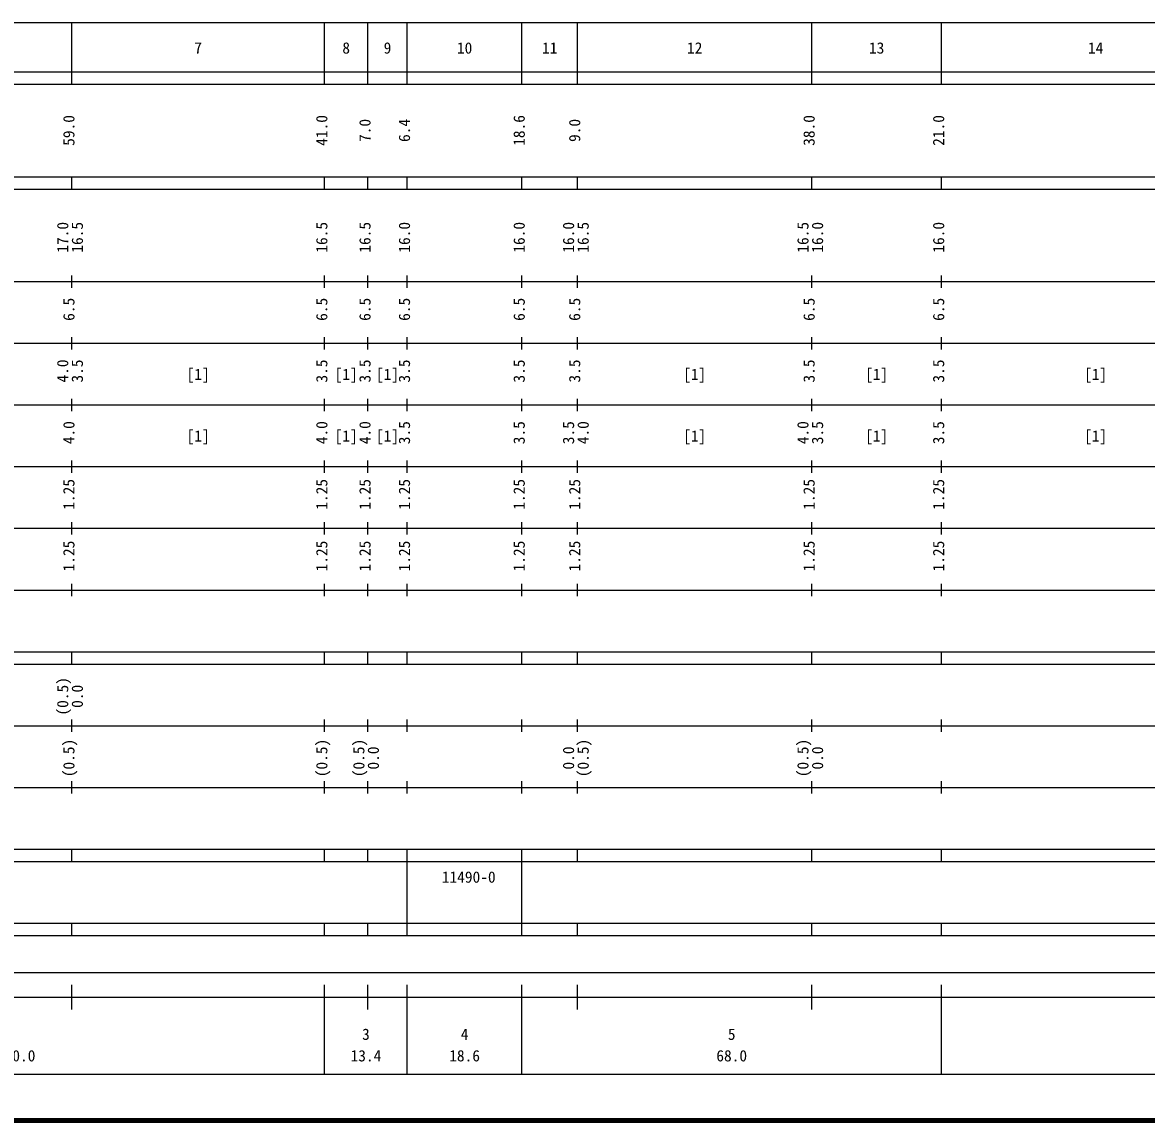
# Model space of a CAD drawing. Units: millimetres on the paper, enlarged 1000 times. Extents: x 40000 to 680000, y 20000 to 380000.
# Drawn here: x 219022 to 401249, y 20000 to 198000 of the extents above; entities that cross this region are included whole.
import ezdxf
from ezdxf.enums import TextEntityAlignment as Align

# ---------------------------------------------------------------- set-up
doc = ezdxf.new("R2010")
doc.units = ezdxf.units.MM
doc.header["$LTSCALE"] = 1000
doc.layers.add('M-TTL', color=2, linetype='Continuous', lineweight=140)
doc.layers.add('M-TTL-BAND', color=7, linetype='Continuous', lineweight=25)
doc.styles.add('ＭＳ ゴシック', font='')
doc.styles.get('ＭＳ ゴシック').set_extended_font_data('MS Gothic')

msp = doc.modelspace()

# ---------------------------------------------------------------- linework, layer by layer
at = {"layer": 'M-TTL'}
msp.add_line((40000, 20000), (680000, 20000), dxfattribs=at)
at = {"layer": 'M-TTL-BAND'}
for p, q in [((68000, 198000), (579000, 198000)), ((227000, 188000), (227000, 198000)), ((268000, 188000), (268000, 198000)), ((275000, 188000), (275000, 198000)), ((281400, 188000), (281400, 198000)), ((300000, 188000), (300000, 198000)), ((309000, 188000), (309000, 198000)), ((347000, 188000), (347000, 198000)), ((368000, 188000), (368000, 198000)), ((40000, 190000), (579000, 190000)), ((40000, 188000), (579000, 188000)), ((40000, 173000), (579000, 173000)), ((227000, 171000), (227000, 173000)), ((268000, 171000), (268000, 173000)), ((275000, 171000), (275000, 173000)), ((281400, 171000), (281400, 173000)), ((300000, 171000), (300000, 173000)), ((309000, 171000), (309000, 173000)), ((347000, 171000), (347000, 173000)), ((368000, 171000), (368000, 173000)), ((40000, 171000), (579000, 171000)), ((227000, 155000), (227000, 157000)), ((268000, 155000), (268000, 157000)), ((275000, 155000), (275000, 157000)), ((281400, 155000), (281400, 157000)), ((300000, 155000), (300000, 157000)), ((309000, 155000), (309000, 157000)), ((347000, 155000), (347000, 157000)), ((368000, 155000), (368000, 157000)), ((40000, 156000), (579000, 156000)), ((46000, 146000), (579000, 146000)), ((227000, 145000), (227000, 147000)), ((268000, 145000), (268000, 147000)), ((275000, 145000), (275000, 147000)), ((281400, 145000), (281400, 147000)), ((300000, 145000), (300000, 147000)), ((309000, 145000), (309000, 147000)), ((347000, 145000), (347000, 147000)), ((368000, 145000), (368000, 147000)), ((227000, 135000), (227000, 137000)), ((268000, 135000), (268000, 137000)), ((275000, 135000), (275000, 137000)), ((281400, 135000), (281400, 137000)), ((300000, 135000), (300000, 137000)), ((309000, 135000), (309000, 137000)), ((347000, 135000), (347000, 137000)), ((368000, 135000), (368000, 137000)), ((52000, 136000), (579000, 136000)), ((46000, 126000), (579000, 126000)), ((227000, 125000), (227000, 127000)), ((268000, 125000), (268000, 127000)), ((275000, 125000), (275000, 127000)), ((281400, 125000), (281400, 127000)), ((300000, 125000), (300000, 127000)), ((309000, 125000), (309000, 127000)), ((347000, 125000), (347000, 127000)), ((368000, 125000), (368000, 127000)), ((227000, 115000), (227000, 117000)), ((268000, 115000), (268000, 117000)), ((275000, 115000), (275000, 117000)), ((281400, 115000), (281400, 117000)), ((300000, 115000), (300000, 117000)), ((309000, 115000), (309000, 117000)), ((347000, 115000), (347000, 117000)), ((368000, 115000), (368000, 117000)), ((52000, 116000), (579000, 116000)), ((46000, 106000), (579000, 106000)), ((227000, 105000), (227000, 107000)), ((268000, 105000), (268000, 107000)), ((275000, 105000), (275000, 107000)), ((281400, 105000), (281400, 107000)), ((300000, 105000), (300000, 107000)), ((309000, 105000), (309000, 107000)), ((347000, 105000), (347000, 107000)), ((368000, 105000), (368000, 107000)), ((40000, 96000), (579000, 96000)), ((227000, 94000), (227000, 96000)), ((268000, 94000), (268000, 96000)), ((275000, 94000), (275000, 96000)), ((281400, 94000), (281400, 96000)), ((300000, 94000), (300000, 96000)), ((309000, 94000), (309000, 96000)), ((347000, 94000), (347000, 96000)), ((368000, 94000), (368000, 96000)), ((40000, 94000), (579000, 94000)), ((49000, 84000), (579000, 84000)), ((227000, 83000), (227000, 85000)), ((268000, 83000), (268000, 85000)), ((275000, 83000), (275000, 85000)), ((281400, 83000), (281400, 85000)), ((300000, 83000), (300000, 85000)), ((309000, 83000), (309000, 85000)), ((347000, 83000), (347000, 85000)), ((368000, 83000), (368000, 85000)), ((227000, 73000), (227000, 75000)), ((268000, 73000), (268000, 75000)), ((275000, 73000), (275000, 75000)), ((281400, 73000), (281400, 75000)), ((300000, 73000), (300000, 75000)), ((309000, 73000), (309000, 75000)), ((347000, 73000), (347000, 75000)), ((368000, 73000), (368000, 75000)), ((40000, 74000), (579000, 74000)), ((40000, 64000), (579000, 64000)), ((227000, 62000), (227000, 64000)), ((268000, 62000), (268000, 64000)), ((275000, 62000), (275000, 64000)), ((281400, 62000), (281400, 64000)), ((300000, 62000), (300000, 64000)), ((309000, 62000), (309000, 64000)), ((347000, 62000), (347000, 64000)), ((368000, 62000), (368000, 64000)), ((40000, 62000), (579000, 62000)), ((281400, 52000), (281400, 62000)), ((300000, 52000), (300000, 62000)), ((40000, 52000), (579000, 52000)), ((227000, 50000), (227000, 52000)), ((268000, 50000), (268000, 52000)), ((275000, 50000), (275000, 52000)), ((281400, 50000), (281400, 52000)), ((300000, 50000), (300000, 52000)), ((309000, 50000), (309000, 52000)), ((347000, 50000), (347000, 52000)), ((368000, 50000), (368000, 52000)), ((40000, 50000), (579000, 50000)), ((71000, 44000), (564582, 44000)), ((227000, 38000), (227000, 42000)), ((268000, 27500), (268000, 42000)), ((275000, 38000), (275000, 42000)), ((281400, 27500), (281400, 42000)), ((300000, 27500), (300000, 42000)), ((309000, 38000), (309000, 42000)), ((347000, 38000), (347000, 42000)), ((368000, 27500), (368000, 42000)), ((40000, 40000), (579000, 40000)), ((68000, 27500), (579000, 27500))]:
    msp.add_line(p, q, dxfattribs=at)

# ---------------------------------------------------------------- texts
at = {"layer": 'M-TTL-BAND', "style": 'ＭＳ ゴシック'}
for s, p in [('7', (247500, 192405)), ('8', (271500, 192405)), ('9', (278200, 192405)), ('10', (290700, 192405)), ('11', (304500, 192405)), ('12', (328000, 192405)), ('13', (357500, 192405)), ('14', (393000, 192405)), ('[1]', (247500, 139500)), ('[1]', (271500, 139500)), ('[1]', (278200, 139500)), ('[1]', (328000, 139500)), ('[1]', (357500, 139500)), ('[1]', (393000, 139500)), ('[1]', (247500, 129500)), ('[1]', (271500, 129500)), ('[1]', (278200, 129500)), ('[1]', (328000, 129500)), ('[1]', (357500, 129500)), ('[1]', (393000, 129500)), ('3', (274700, 32523)), ('4', (290700, 32523)), ('5', (334000, 32523)), ('100.0', (218000, 29033)), ('13.4', (274700, 29033)), ('18.6', (290700, 29033)), ('68.0', (334000, 29033))]:
    msp.add_text(s, height=1833, dxfattribs=at).set_placement(p, align=Align.BOTTOM_CENTER)
for s, p in [('59.0', (228000, 180500)), ('41.0', (269000, 180500)), ('7.0', (276000, 180500)), ('6.4', (282400, 180500)), ('18.6', (301000, 180500)), ('9.0', (310000, 180500)), ('38.0', (348000, 180500)), ('21.0', (369000, 180500)), ('17.0', (227000, 163174)), ('16.5', (229370, 163174)), ('16.5', (269000, 163174)), ('16.5', (276000, 163174)), ('16.0', (282400, 163174)), ('16.0', (301000, 163174)), ('16.0', (309000, 163174)), ('16.5', (311370, 163174)), ('16.5', (347000, 163174)), ('16.0', (349370, 163174)), ('16.0', (369000, 163174)), ('6.5', (228000, 151500)), ('6.5', (269000, 151500)), ('6.5', (276000, 151500)), ('6.5', (282400, 151500)), ('6.5', (301000, 151500)), ('6.5', (310000, 151500)), ('6.5', (348000, 151500)), ('6.5', (369000, 151500)), ('4.0', (227000, 141500)), ('3.5', (229370, 141500)), ('3.5', (269000, 141500)), ('3.5', (276000, 141500)), ('3.5', (282400, 141500)), ('3.5', (301000, 141500)), ('3.5', (310000, 141500)), ('3.5', (348000, 141500)), ('3.5', (369000, 141500)), ('4.0', (228000, 131500)), ('4.0', (269000, 131500)), ('4.0', (276000, 131500)), ('3.5', (282400, 131500)), ('3.5', (301000, 131500)), ('3.5', (309000, 131500)), ('4.0', (311370, 131500)), ('4.0', (347000, 131500)), ('3.5', (349370, 131500)), ('3.5', (369000, 131500)), ('1.25', (228000, 121500)), ('1.25', (269000, 121500)), ('1.25', (276000, 121500)), ('1.25', (282400, 121500)), ('1.25', (301000, 121500)), ('1.25', (310000, 121500)), ('1.25', (348000, 121500)), ('1.25', (369000, 121500)), ('1.25', (228000, 111500)), ('1.25', (269000, 111500)), ('1.25', (276000, 111500)), ('1.25', (282400, 111500)), ('1.25', (301000, 111500)), ('1.25', (310000, 111500)), ('1.25', (348000, 111500)), ('1.25', (369000, 111500)), ('(0.5)', (227000, 88764)), ('0.0', (229370, 88764)), ('(0.5)', (228000, 78764)), ('(0.5)', (269000, 78764)), ('(0.5)', (275000, 78764)), ('0.0', (277358, 78764)), ('0.0', (309000, 78764)), ('(0.5)', (311370, 78764)), ('(0.5)', (347000, 78764)), ('0.0', (349370, 78764))]:
    msp.add_text(s, height=1833, rotation=90, dxfattribs=at).set_placement(p, align=Align.BOTTOM_CENTER)
msp.add_text('11490-0', height=1833, dxfattribs=at).set_placement((287000, 58000), align=Align.BOTTOM_LEFT)

doc.saveas('drawing.dxf')
